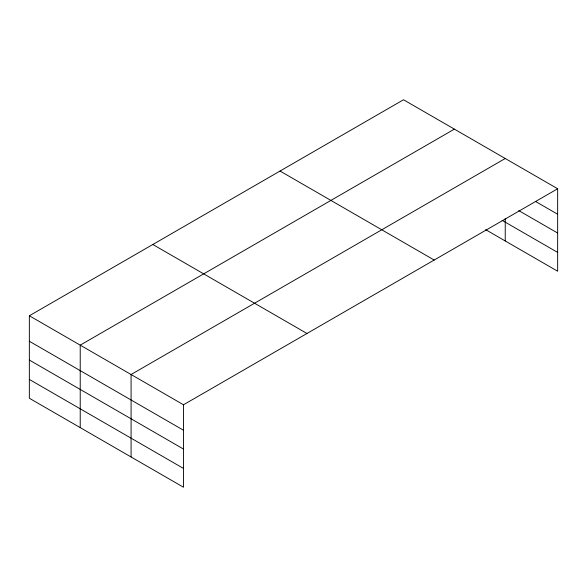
<?xml version="1.0" encoding="UTF-8"?>
<svg xmlns="http://www.w3.org/2000/svg" width="587" height="587" viewBox="0 0 587 587"><rect width="100%" height="100%" fill="white"/><g stroke="black" fill="none" stroke-linecap="round" stroke-linejoin="round"><path stroke-width="0.88" d="M557.65 188.757L403.504 99.761L29.35 315.777L29.35 398.243L183.496 487.239L183.496 404.773L557.65 188.757L557.65 271.223L485.676 229.671M454.375 129.125L80.221 345.141L80.221 427.615M505.238 158.497L131.084 374.513L131.084 456.979M535.417 201.392L557.65 214.233M518.739 210.572L557.65 233.039M502.112 220.352L557.65 252.417M280.036 171.044L434.182 260.041M152.818 244.493L306.964 333.489M29.35 315.777L183.496 404.773M29.35 341.252L183.496 430.249M29.35 360.058L183.496 449.055M29.35 379.437L183.496 468.433M505.238 218.635L505.238 240.963"/></g></svg>
